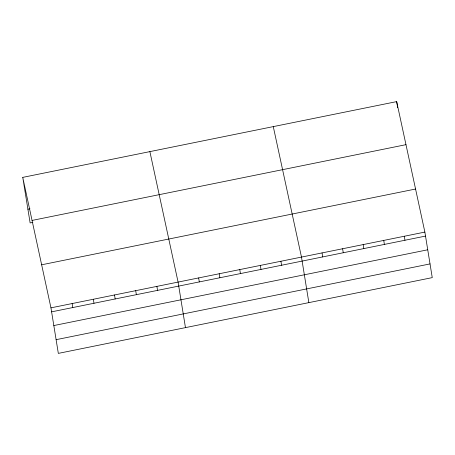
<?xml version="1.0" encoding="UTF-8"?>
<svg xmlns="http://www.w3.org/2000/svg" width="455" height="455" viewBox="0 0 455 455"><rect width="100%" height="100%" fill="white"/><g stroke="black" fill="none" stroke-linecap="round" stroke-linejoin="round"><path stroke-width="0.68" d="M22.75 177.376L396.669 101.613L424.873 232.084L432.25 277.624L58.331 353.387L50.954 307.847L22.75 177.376L30.127 222.916L32.862 222.364M27.903 209.209L29.956 208.794M32.055 220.43L405.979 144.667M41.65 264.793L415.569 189.03M50.954 307.847L424.873 232.084M51.603 311.846L425.522 236.082M53.821 325.552L427.74 249.789M56.113 339.68L430.032 263.911M273.279 126.615L301.483 257.086L308.854 302.626M149.883 151.617L178.087 282.089L185.464 327.628M396.669 101.613L397.317 105.617M397.431 106.299L397.653 107.67M404.307 236.247L404.956 240.251M383.741 240.416L384.39 244.415M363.175 244.585L363.824 248.584M342.609 248.749L343.258 252.752M322.049 252.917L322.692 256.916M280.917 261.25L281.565 265.254M260.351 265.419L260.999 269.417M239.785 269.587L240.433 273.586M219.219 273.751L219.867 277.755M198.653 277.92L199.301 281.918M156.901 286.377L157.544 290.381M135.709 290.671L136.358 294.675M114.523 294.965L115.166 298.969M93.332 299.259L93.98 303.257M72.146 303.553L72.789 307.552"/></g></svg>
